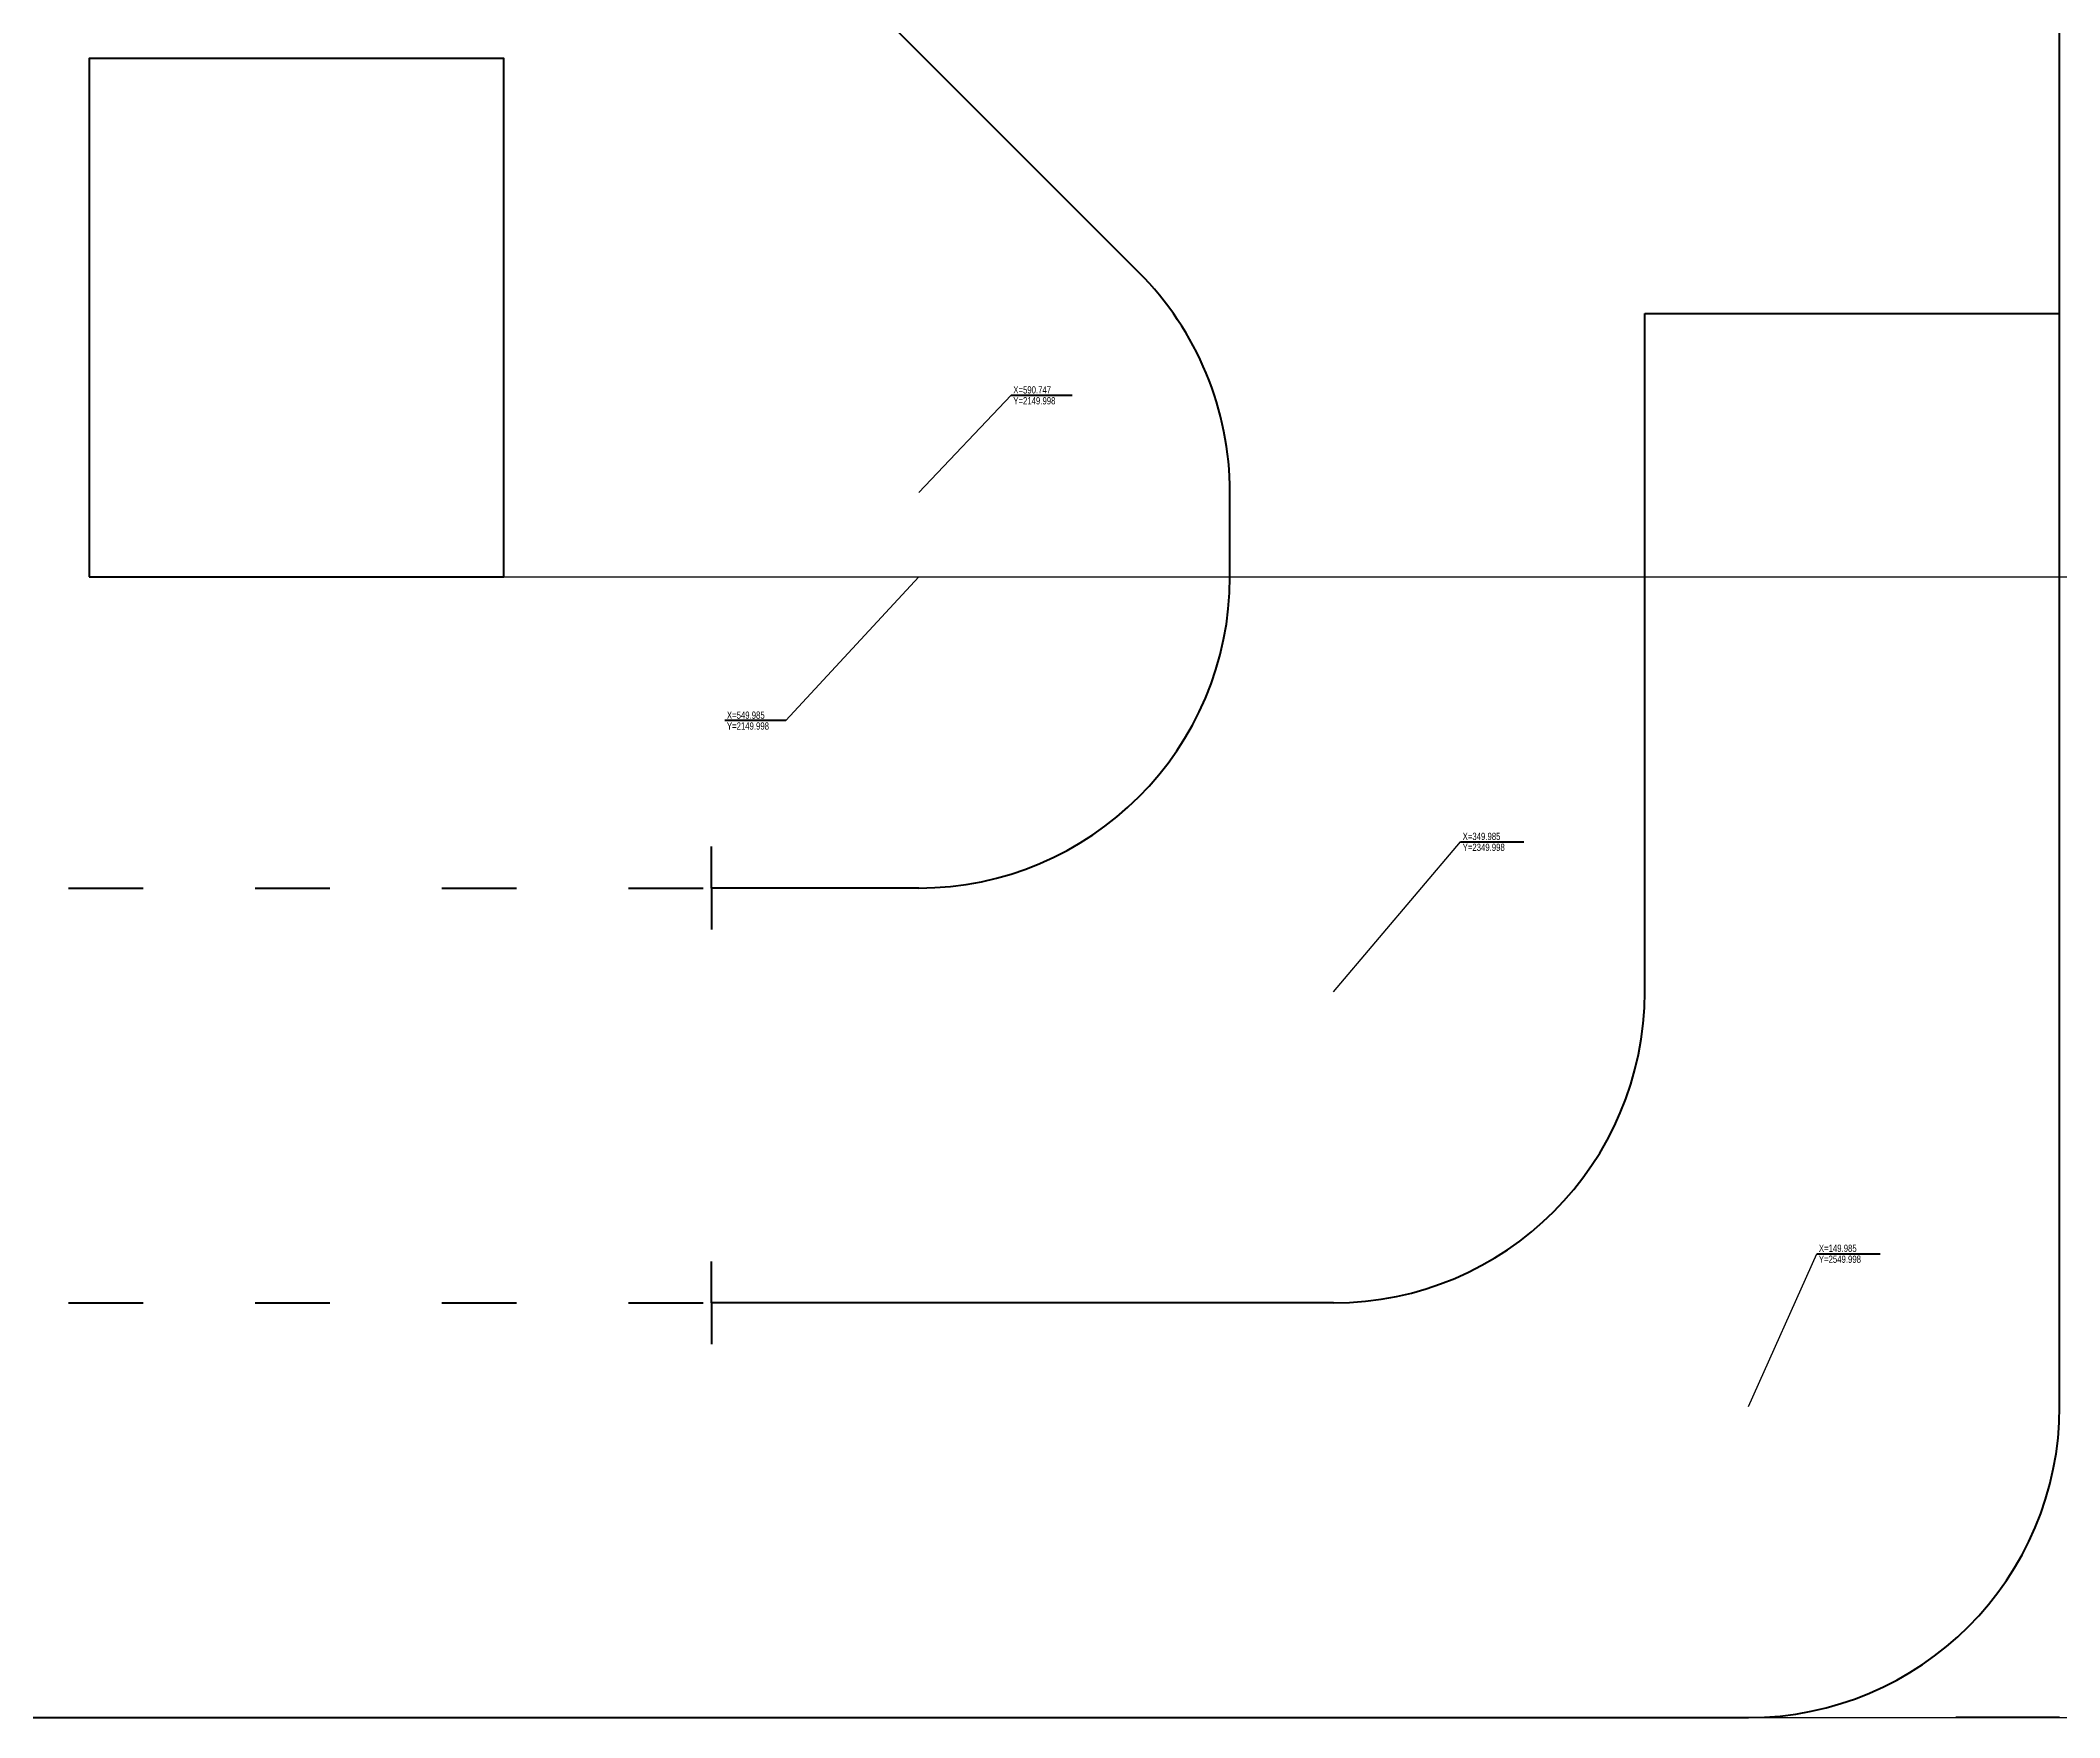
# Model space of a CAD drawing. Header units: millimetres. Extents: x -2780 to 588, y -1586 to 1705.
# Drawn here: x -938 to 35, y -1536 to -727 of the extents above; entities that cross this region are included whole.
import ezdxf
from ezdxf.enums import TextEntityAlignment as Align

# ---------------------------------------------------------------- set-up
doc = ezdxf.new("R2010")
doc.units = ezdxf.units.MM
doc.header["$LTSCALE"] = 3
doc.linetypes.add('ACAD_ISO03W100', pattern=[30, 12, -18])
doc.linetypes.add('DASHED', pattern=[19.05, 12.7, -6.35])
doc.layers.add('Coord_bz', color=3, linetype='Continuous')
doc.layers.add('粗实线', color=7, linetype='Continuous', lineweight=50)
doc.layers.add('虚线', color=2, linetype='DASHED', lineweight=25)
doc.styles.add('Dim_ZB', font='txt', dxfattribs={"width": 0.8})
doc.styles.add('国标汉字3.5', font='gbeitc.shx', dxfattribs={"height": 3.5, "bigfont": 'gbcbig.shx'})
doc.dimstyles.new('国标尺寸', dxfattribs={"dimtxt": 3.5, "dimasz": 4, "dimexe": 2, "dimexo": 0, "dimgap": 1, "dimtad": 1, "dimtoh": 1, "dimdec": 0, "dimdsep": 46, "dimtxsty": '国标汉字3.5', "dimcen": 3.5, "dimaunit": 1, "dimadec": 0, "dimazin": 1, "dimtfac": 1, "dimtdec": 0, "dimtmove": 0, "dimatfit": 3, "dimfxl": 1, "dimarcsym": 2})

# ---------------------------------------------------------------- blocks, each defined once
blk = doc.blocks.new('*D5')
at = {"layer": 'Defpoints', "color": 0, "linetype": 'ByBlock', "lineweight": 211, "transparency": 16777216}
for p in [(35.47, 1163.84), (35.47, -1536.16), (338.55, -1536.16)]:
    blk.add_point(p, dxfattribs=at)
at = {"layer": '虚线', "color": 0, "linetype": 'ByBlock', "lineweight": -2, "transparency": 16777216}
for p, q in [((35.47, 1163.84), (340.55, 1163.84)), ((338.55, 1159.84), (338.55, -1532.16)), ((35.47, -1536.16), (340.55, -1536.16))]:
    blk.add_line(p, q, dxfattribs=at)
at = {"layer": '虚线', "color": 0, "linetype": 'ByBlock', "lineweight": 211, "transparency": 16777216}
for points in [[(337.89, 1159.84), (339.22, 1159.84), (338.55, 1163.84)], [(337.89, -1532.16), (339.22, -1532.16), (338.55, -1536.16)]]:
    blk.add_solid(points, dxfattribs=at)
at = {"layer": '虚线', "color": 0, "linetype": 'ByBlock', "lineweight": 211, "transparency": 16777216, "insert": (335.8, -186.16), "char_height": 3.5, "attachment_point": 5, "rotation": 90, "style": '国标汉字3.5'}
blk.add_mtext('2700', dxfattribs=at)
blk = doc.blocks.new('*U51')
at = {"color": 255, "linetype": 'ByBlock', "lineweight": 211}
blk.add_line((0, 0), (30.53, 0), dxfattribs=at)
at = {"color": 255, "linetype": 'ByBlock', "lineweight": 211, "style": 'Dim_ZB', "width": 0.8}
blk.add_text(' X=149.985 ', height=3.5, dxfattribs=at).set_placement((0, 0.88))
blk.add_text(' Y=2549.998 ', height=3.5, dxfattribs=at).set_placement((0, -0.88), align=Align.TOP_LEFT)
blk = doc.blocks.new('*U52')
at = {"color": 255, "linetype": 'ByBlock', "lineweight": 211}
blk.add_line((0, 0), (30.53, 0), dxfattribs=at)
at = {"color": 255, "linetype": 'ByBlock', "lineweight": 211, "style": 'Dim_ZB', "width": 0.8}
blk.add_text(' X=349.985 ', height=3.5, dxfattribs=at).set_placement((0, 0.88))
blk.add_text(' Y=2349.998 ', height=3.5, dxfattribs=at).set_placement((0, -0.88), align=Align.TOP_LEFT)
blk = doc.blocks.new('*U54')
at = {"color": 255, "linetype": 'ByBlock', "lineweight": 211}
blk.add_line((0, 0), (-29.42, 0), dxfattribs=at)
at = {"color": 255, "linetype": 'ByBlock', "lineweight": 211, "style": 'Dim_ZB', "width": 0.8}
blk.add_text(' X=549.985 ', height=3.5, dxfattribs=at).set_placement((-29.42, 0.88))
blk.add_text(' Y=2149.998 ', height=3.5, dxfattribs=at).set_placement((-29.42, -0.87), align=Align.TOP_LEFT)
blk = doc.blocks.new('*U56')
at = {"color": 255, "linetype": 'ByBlock', "lineweight": 211}
blk.add_line((0, 0), (29.42, 0), dxfattribs=at)
at = {"color": 255, "linetype": 'ByBlock', "lineweight": 211, "style": 'Dim_ZB', "width": 0.8}
blk.add_text(' X=590.747 ', height=3.5, dxfattribs=at).set_placement((0, 0.88))
blk.add_text(' Y=2149.998 ', height=3.5, dxfattribs=at).set_placement((0, -0.88), align=Align.TOP_LEFT)
blk = doc.blocks.new('*D84')
at = {"layer": 'Defpoints', "color": 0, "linetype": 'ByBlock', "lineweight": 211, "transparency": 16777216}
for p in [(-714.53, -986.16), (-114.53, -1536.16), (586.07, -1536.16)]:
    blk.add_point(p, dxfattribs=at)
at = {"layer": '虚线', "color": 0, "linetype": 'ByBlock', "lineweight": -2, "transparency": 16777216}
for p, q in [((-714.53, -986.16), (588.07, -986.16)), ((586.07, -990.16), (586.07, -1532.16)), ((-114.53, -1536.16), (588.07, -1536.16))]:
    blk.add_line(p, q, dxfattribs=at)
at = {"layer": '虚线', "color": 0, "linetype": 'ByBlock', "lineweight": 211, "transparency": 16777216}
for points in [[(585.4, -990.16), (586.74, -990.16), (586.07, -986.16)], [(585.4, -1532.16), (586.74, -1532.16), (586.07, -1536.16)]]:
    blk.add_solid(points, dxfattribs=at)
at = {"layer": '虚线', "color": 0, "linetype": 'ByBlock', "lineweight": 211, "transparency": 16777216, "insert": (583.32, -1261.16), "char_height": 3.5, "attachment_point": 5, "rotation": 90, "style": '国标汉字3.5'}
blk.add_mtext('550', dxfattribs=at)
blk = doc.blocks.new('*D85')
at = {"layer": 'Defpoints', "color": 0, "linetype": 'ByBlock', "lineweight": 211, "transparency": 16777216}
for p in [(-1149.69, -309.31), (-1676.41, -831.43), (-1110.76, -1196.1), (-1458.31, -1536.16), (-114.53, -1536.16)]:
    blk.add_point(p, dxfattribs=at)
at = {"layer": '虚线', "color": 0, "linetype": 'ByBlock', "lineweight": -2, "transparency": 16777216}
blk.add_arc((-2387.34, -1536.16), 1321.1, 0.17348, 44.5754, dxfattribs=at)
at = {"layer": '虚线', "color": 0, "linetype": 'ByBlock', "lineweight": 211, "transparency": 16777216}
for points in [[(-1446.76, -609.41), (-1445.81, -608.48), (-1449.1, -606.1)], [(-1065.58, -1532.16), (-1066.91, -1532.16), (-1066.24, -1536.16)]]:
    blk.add_solid(points, dxfattribs=at)
at = {"layer": '虚线', "color": 0, "linetype": 'ByBlock', "lineweight": 211, "transparency": 16777216, "insert": (-1163.15, -1032.22), "char_height": 3.5, "attachment_point": 5, "rotation": 292.37444, "style": '国标汉字3.5'}
blk.add_mtext('45°', dxfattribs=at)
blk = doc.blocks.new('*D88')
at = {"layer": 'Defpoints', "color": 0, "linetype": 'ByBlock', "lineweight": 211, "transparency": 16777216}
for p in [(-176.09, 72), (-653.01, -29.1), (35.47, -63.58), (-292.56, -389.55), (35.47, -1386.16)]:
    blk.add_point(p, dxfattribs=at)
at = {"layer": '虚线', "color": 0, "linetype": 'ByBlock', "lineweight": -2, "transparency": 16777216}
blk.add_line((35.47, -63.58), (35.47, 101.85), dxfattribs=at)
blk.add_arc((35.47, -717.58), 817.43, 90.28037, 134.71963, dxfattribs=at)
at = {"layer": '虚线', "color": 0, "linetype": 'ByBlock', "lineweight": 211, "transparency": 16777216}
for points in [[(31.47, 100.51), (31.47, 99.18), (35.47, 99.85)], [(-539.23, -137.22), (-540.17, -136.27), (-542.54, -139.57)]]:
    blk.add_solid(points, dxfattribs=at)
at = {"layer": '虚线', "color": 0, "linetype": 'ByBlock', "lineweight": 211, "transparency": 16777216, "insert": (-278.4, 40.17), "char_height": 3.5, "attachment_point": 5, "rotation": 22.5, "style": '国标汉字3.5'}
blk.add_mtext('45°', dxfattribs=at)

msp = doc.modelspace()

# ---------------------------------------------------------------- linework, layer by layer
at = {"layer": '粗实线', "color": 255, "lineweight": 211}
msp.add_line((-1458.31, -1536.16), (-114.53, -1536.16), dxfattribs=at)
at = {"layer": '虚线', "color": 255, "linetype": 'ByBlock', "lineweight": 211}
for p, q in [((35.47, -1386.16), (35.47, -63.58)), ((-938.02, -309.77), (-408.46, -839.33)), ((-164.53, -1186.16), (-164.53, -859.19)), ((-164.53, -859.19), (35.47, -859.19)), ((-364.53, -986.16), (-364.53, -945.4)), ((-614.53, -1136.16), (-614.53, -1116.16)), ((-514.53, -1136.16), (-614.53, -1136.16)), ((-614.53, -1136.16), (-614.53, -1156.16)), ((-614.53, -1336.16), (-614.53, -1316.16)), ((-314.53, -1336.16), (-614.53, -1336.16)), ((-614.53, -1336.16), (-614.53, -1356.16)), ((35.47, -1536.16), (-14.53, -1536.16))]:
    msp.add_line(p, q, dxfattribs=at)
at = {"layer": '虚线', "color": 255, "linetype": 'ACAD_ISO03W100', "lineweight": 211}
for p, q in [((-1014.53, -1136.16), (-614.53, -1136.16)), ((-1014.53, -1336.16), (-614.53, -1336.16))]:
    msp.add_line(p, q, dxfattribs=at)
at = {"layer": '虚线', "color": 255, "linetype": 'ByBlock', "lineweight": 211}
msp.add_lwpolyline([(-914.53, -986.16), (-714.53, -986.16), (-714.53, -736.16), (-914.53, -736.16)], close=True, dxfattribs=at)
for centre, start, end in [((-514.53, -945.4), 0, 45), ((-514.53, -986.16), 270, 0), ((-514.53, -986.16), 270, 0), ((-314.53, -1186.16), 270, 0), ((-114.53, -1386.16), 270, 0)]:
    msp.add_arc(centre, 150, start, end, dxfattribs=at)

# ---------------------------------------------------------------- block references
at = {"layer": 'Coord_bz', "color": 255, "linetype": 'ByBlock', "lineweight": 211}
for name, p in [('*U56', (-470.01, -898.61)), ('*U54', (-578.67, -1055.44)), ('*U52', (-253.37, -1113.9)), ('*U51', (-81.63, -1312.5))]:
    msp.add_blockref(name, p, dxfattribs=at)

# ---------------------------------------------------------------- dimensions: what is measured, and where the dimension line sits
at = {"layer": '虚线', "color": 255, "linetype": 'ByBlock', "lineweight": 211}
for base, p1, p2, picture, middle in [((338.55, -1536.16), (35.47, 1163.84), (35.47, -1536.16), '*D5', (335.8, -186.16)), ((586.07, -1536.16), (-714.53, -986.16), (-114.53, -1536.16), '*D84', (583.32, -1261.16))]:
    dim = msp.add_linear_dim(base=base, p1=p1, p2=p2, angle=90, dimstyle='国标尺寸', dxfattribs=at)
    dim.commit()
    dim.dimension.update_dxf_attribs({"geometry": picture, "text_midpoint": middle})
for base, line1, line2, picture, middle in [((-176.09, 72), ((35.47, -1386.16), (35.47, -63.58)), ((-653.01, -29.1), (-292.56, -389.55)), '*D88', (-278.4, 40.17)), ((-1110.76, -1196.1), ((-1458.31, -1536.16), (-114.53, -1536.16)), ((-1149.69, -309.31), (-1676.41, -831.43)), '*D85', (-1163.15, -1032.22))]:
    dim = msp.add_angular_dim_2l(base=base, line1=line1, line2=line2, dimstyle='国标尺寸', dxfattribs=at)
    dim.commit()
    dim.dimension.update_dxf_attribs({"geometry": picture, "text_midpoint": middle})

# ---------------------------------------------------------------- leaders
at = {"layer": 'Coord_bz', "color": 255, "linetype": 'ByBlock', "lineweight": 211}
for points in [[(-514.53, -945.4), (-470.01, -898.61)], [(-514.53, -986.16), (-578.67, -1055.44)], [(-314.53, -1186.16), (-253.37, -1113.9)], [(-114.53, -1386.16), (-81.63, -1312.5)]]:
    msp.add_leader(points, dimstyle='国标尺寸', override={"dimzin": 0, "dimldrblk": 'None'}, dxfattribs=at)

doc.saveas('drawing.dxf')
